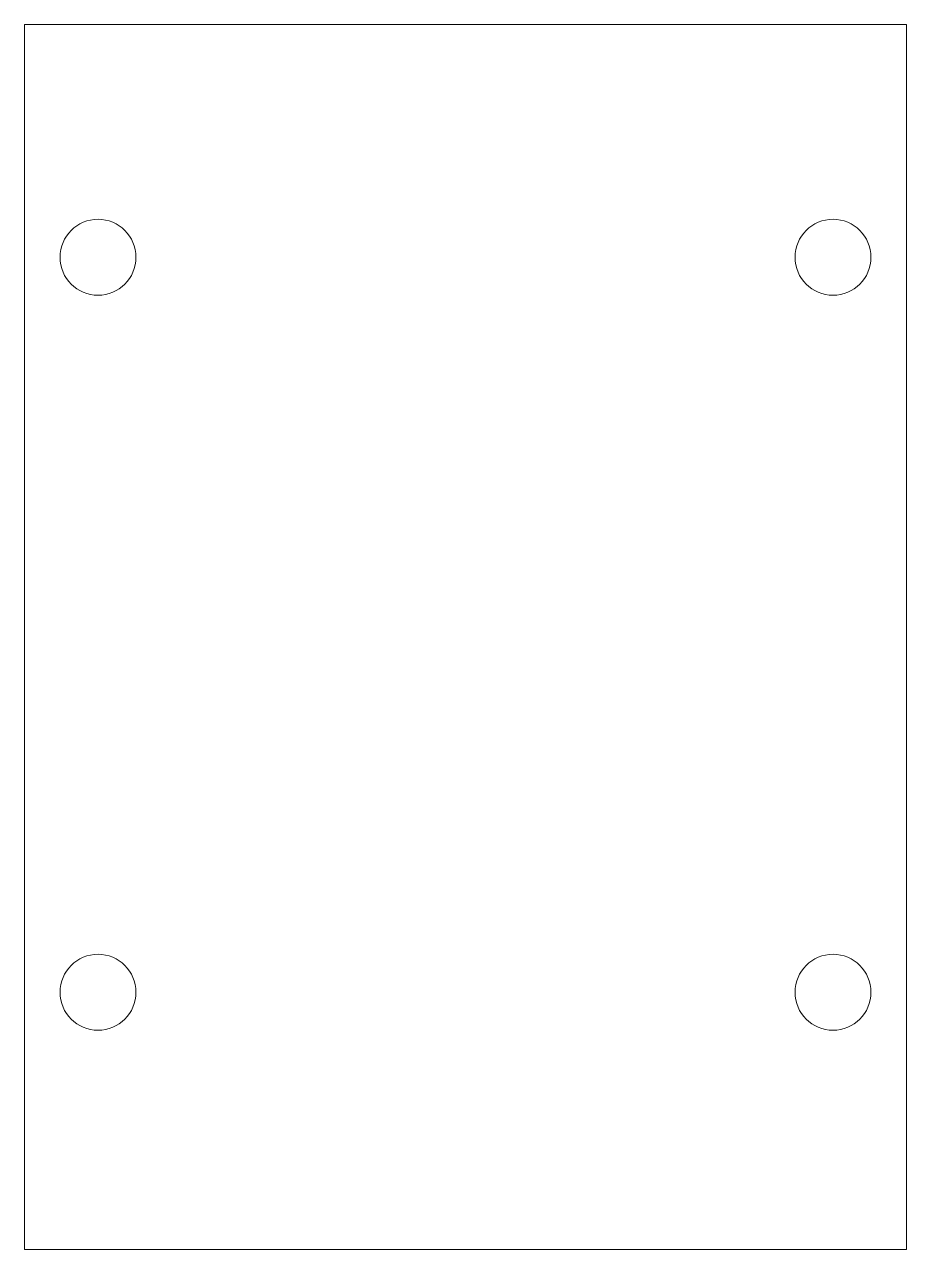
# Model space of a CAD drawing. Header units: millimetres. Extents: x -18 to 18, y -25 to 25.
import ezdxf

# ---------------------------------------------------------------- set-up
doc = ezdxf.new("R2010")
doc.units = ezdxf.units.MM
doc.layers.get('0').update_dxf_attribs({"linetype": 'CONTINUOUS', "lineweight": 0})

msp = doc.modelspace()

# ---------------------------------------------------------------- linework, layer by layer
for p, q in [((-18, 25), (18, 25)), ((-18, -25), (-18, 25)), ((18, 25), (18, -25)), ((18, -25), (-18, -25))]:
    msp.add_line(p, q)
for centre in [(-15, 15.5), (15, 15.5), (-15, -14.5), (15, -14.5)]:
    msp.add_circle(centre, 1.55)

doc.saveas('drawing.dxf')
